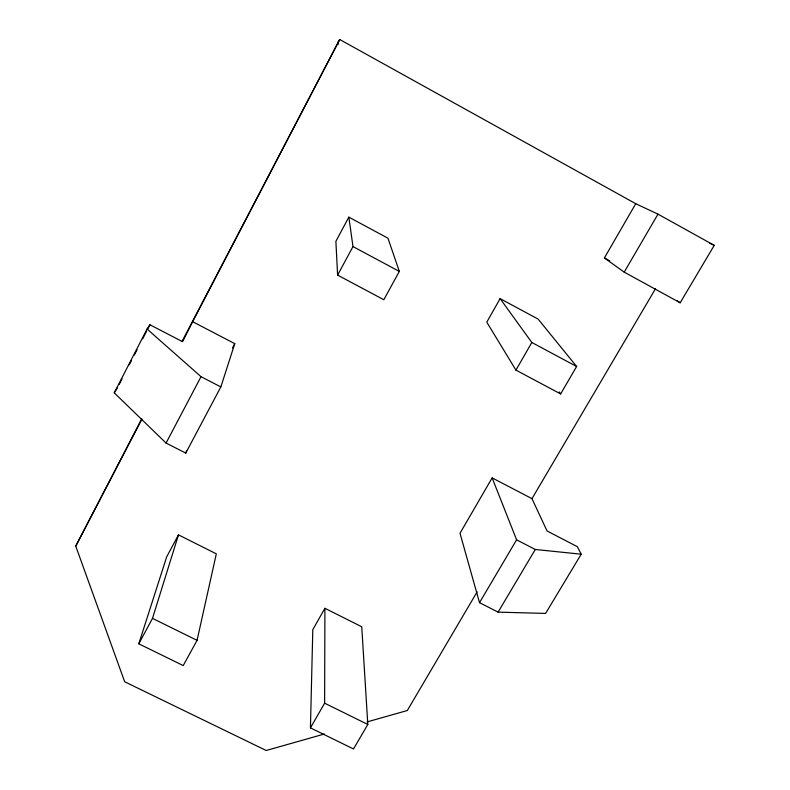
<?xml version="1.0" encoding="UTF-8"?>
<svg xmlns="http://www.w3.org/2000/svg" width="790" height="790" viewBox="0 0 790 790"><rect width="100%" height="100%" fill="white"/><g stroke="black" fill="none" stroke-linecap="round" stroke-linejoin="round"><path stroke-width="1.19" d="M310.44 727.876L324.621 703.179L324.907 608.29L361.751 626.766L367.804 724.46L353.505 748.969L310.44 727.876L312.8 629.679L324.907 608.29M197.066 640.344L216.322 553.839L178.471 534.86L166.71 556.792L138.793 643.811L183.231 665.575L197.066 640.344L152.5 618.382L178.471 534.86M192.681 321.708L182.52 341.685L149.912 324.759L147.078 329.025L114.244 392.828L166.068 443.062L185.749 453.085L220.844 386.932L234.778 343.66L192.681 321.708L339.71 39.5L635.743 203.711L657.981 214.149L714.249 245.364L680.17 302.787L624.209 272.145L604.399 257.935L635.743 203.711M185.749 453.085L186.568 450.794M119.241 384.345L122.025 378.933M129.274 364.852L131.505 360.517M134.3 355.095L137.085 349.674M142.664 338.841L146.565 331.257M147.681 329.094L149.912 324.759M324.305 734.038L266.21 750.5L124.682 681.76L75.751 546.137L141.736 418.779M182.154 341.201L339.71 39.5M75.751 546.137L141.805 419.362M166.068 443.062L201.025 376.692L147.078 329.025M232.507 347.956L234.778 343.66M348.844 217.132L335.888 241.306L337.606 275.098L383.812 299.716L399.325 271.424L387.959 238.205L348.844 217.132L352.992 246.579L337.606 275.098M138.793 643.811L152.5 618.382M500.11 298.62L486.788 322.172L515.939 370.115L560.633 393.934L576.631 366.501L538.138 319.111L500.11 298.62L531.818 342.475L576.631 366.501M515.939 370.115L531.818 342.475M492.14 477.891L460.007 533.26L479.52 602.671L498.085 612.132L545.604 613.415L581.203 554.205L577.342 546.69L547.045 530.959L531.976 498.658L492.14 477.891L516.601 539.817L535.284 549.475L581.203 554.205M624.209 272.145L657.981 214.149M477.16 591.809L407.304 710.516L366.995 721.942M531.976 498.658L655.502 288.735M479.52 602.671L516.601 539.817M498.085 612.132L535.284 549.475M114.244 392.828L117.562 387.604M709.825 243.241L714.249 245.364M324.621 703.179L367.804 724.46M201.025 376.692L220.844 386.932M352.992 246.579L399.325 271.424M604.399 257.935L609.742 260.858M677.247 300.763L680.17 302.787M559.221 391.909L560.633 393.934M338.12 41.821L338.318 44.25"/></g></svg>
